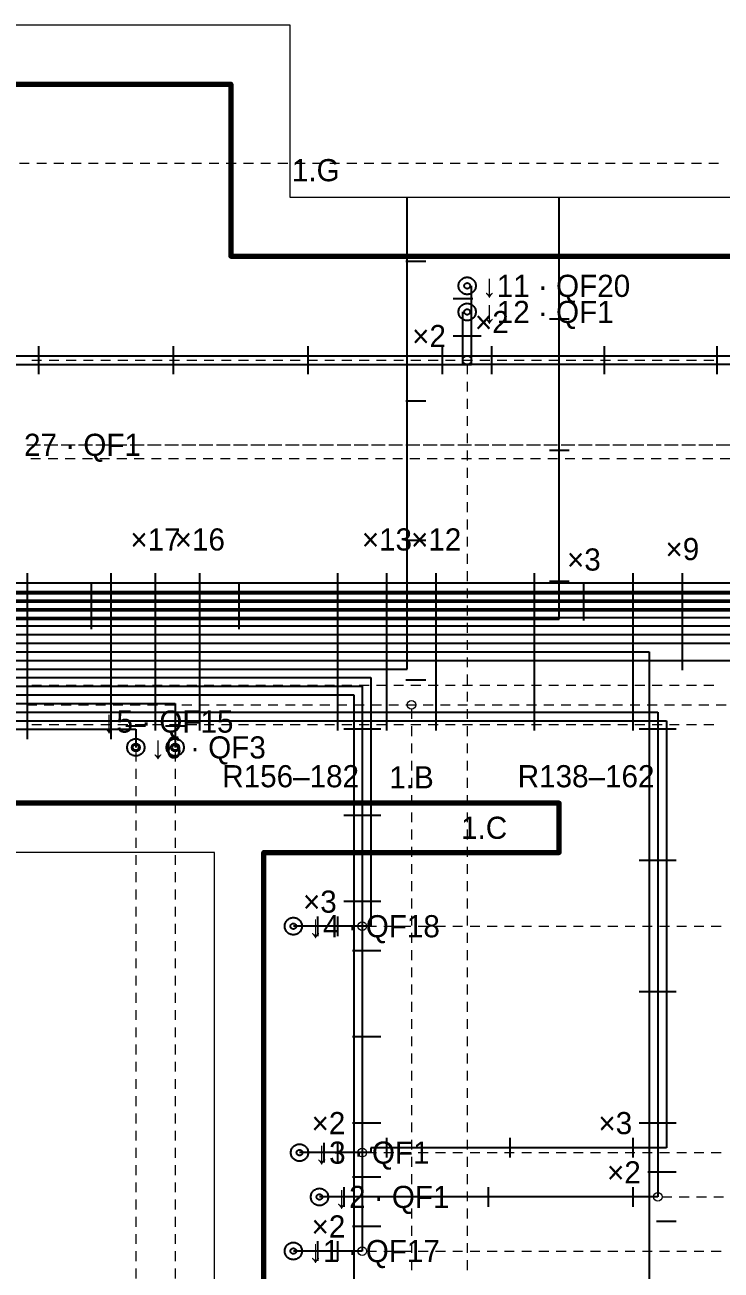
# Paper-space layout '08 Розгортки' of a CAD drawing. Header units: millimetres. Extents: x 0 to 841, y 0 to 594.
# Drawn here: x 149.7 to 206.3, y 207.1 to 308.3 of the extents above; entities that cross this region are included whole.
import ezdxf
from ezdxf.enums import TextEntityAlignment as Align

# ---------------------------------------------------------------- set-up
doc = ezdxf.new("R2010")
doc.units = ezdxf.units.MM
doc.linetypes.add('E_CABLE_DASH', pattern=[225, 150, -75])
for name, color, linetype in [('E-ELEV', 7, 'Continuous'), ('M-FIX', 7, 'Continuous'), ('W-CABLE-DEVICE', 1, 'E_CABLE_DASH'), ('W-CABLE-DEVICE-RCD', 1, 'E_CABLE_DASH'), ('W-CABLE-LIGHT', 1, 'E_CABLE_DASH'), ('W-CABLE-LOW', 1, 'E_CABLE_DASH'), ('W-CABLE-SOCKET', 1, 'E_CABLE_DASH'), ('W-CABLE-SOCKET-RCD', 1, 'E_CABLE_DASH')]:
    doc.layers.add(name, color=color, linetype=linetype)
doc.styles.add('PLEX_LIGHT', font='IBMPlexSans-Light.ttf')

psp = doc.layouts.new('08 Розгортки')

# ---------------------------------------------------------------- linework, layer by layer
at = {"layer": 'E-ELEV', "lineweight": 13, "true_color": 0xd9d3c8}
for p, q in [((149.3, 297.07), (150.1, 297.07)), ((150.7, 297.07), (151.5, 297.07)), ((152.1, 297.07), (152.9, 297.07)), ((153.5, 297.07), (154.3, 297.07)), ((154.9, 297.07), (155.7, 297.07)), ((156.3, 297.07), (157.1, 297.07)), ((157.7, 297.07), (158.5, 297.07)), ((159.1, 297.07), (159.9, 297.07)), ((160.5, 297.07), (161.3, 297.07)), ((161.9, 297.07), (162.7, 297.07)), ((163.3, 297.07), (164.1, 297.07)), ((164.7, 297.07), (165.5, 297.07)), ((166.1, 297.07), (166.9, 297.07)), ((167.5, 297.07), (168.3, 297.07)), ((168.9, 297.07), (169.7, 297.07)), ((170.3, 297.07), (171.1, 297.07)), ((171.7, 297.07), (172.5, 297.07)), ((173.1, 297.07), (173.9, 297.07)), ((174.5, 297.07), (175.3, 297.07)), ((175.9, 297.07), (176.7, 297.07)), ((177.3, 297.07), (178.1, 297.07)), ((178.7, 297.07), (179.5, 297.07)), ((180.1, 297.07), (180.9, 297.07)), ((181.5, 297.07), (182.3, 297.07)), ((182.9, 297.07), (183.7, 297.07)), ((184.3, 297.07), (185.1, 297.07)), ((185.7, 297.07), (186.5, 297.07)), ((187.1, 297.07), (187.9, 297.07)), ((188.5, 297.07), (189.3, 297.07)), ((189.9, 297.07), (190.7, 297.07)), ((191.3, 297.07), (192.1, 297.07)), ((192.7, 297.07), (193.5, 297.07)), ((194.1, 297.07), (194.9, 297.07)), ((195.5, 297.07), (196.3, 297.07)), ((196.9, 297.07), (197.7, 297.07)), ((198.3, 297.07), (199.1, 297.07)), ((199.7, 297.07), (200.5, 297.07)), ((201.1, 297.07), (201.9, 297.07)), ((202.5, 297.07), (203.3, 297.07)), ((203.9, 297.07), (204.7, 297.07)), ((205.3, 297.07), (206.1, 297.07)), ((150.3, 281.07), (151.1, 281.07)), ((151.7, 281.07), (152.5, 281.07)), ((153.1, 281.07), (153.9, 281.07)), ((154.5, 281.07), (155.3, 281.07)), ((155.9, 281.07), (156.7, 281.07)), ((157.3, 281.07), (158.1, 281.07)), ((158.7, 281.07), (159.5, 281.07)), ((160.1, 281.07), (160.9, 281.07)), ((161.5, 281.07), (162.3, 281.07)), ((162.9, 281.07), (163.7, 281.07)), ((164.3, 281.07), (165.1, 281.07)), ((165.7, 281.07), (166.5, 281.07)), ((167.1, 281.07), (167.9, 281.07)), ((168.5, 281.07), (169.3, 281.07)), ((169.9, 281.07), (170.7, 281.07)), ((171.3, 281.07), (172.1, 281.07)), ((172.7, 281.07), (173.5, 281.07)), ((174.1, 281.07), (174.9, 281.07)), ((175.5, 281.07), (176.3, 281.07)), ((176.9, 281.07), (177.7, 281.07)), ((178.3, 281.07), (179.1, 281.07)), ((179.7, 281.07), (180.5, 281.07)), ((181.1, 281.07), (181.9, 281.07)), ((182.5, 281.07), (183.3, 281.07)), ((183.9, 281.07), (184.7, 281.07)), ((185.3, 281.07), (186.1, 281.07)), ((185.67, 280.72), (185.67, 279.92)), ((186.7, 281.07), (187.5, 281.07)), ((188.1, 281.07), (188.9, 281.07)), ((189.5, 281.07), (190.3, 281.07)), ((190.9, 281.07), (191.7, 281.07)), ((192.3, 281.07), (193.1, 281.07)), ((193.7, 281.07), (194.5, 281.07)), ((195.1, 281.07), (195.9, 281.07)), ((196.5, 281.07), (197.3, 281.07)), ((197.9, 281.07), (198.7, 281.07)), ((199.3, 281.07), (200.1, 281.07)), ((200.7, 281.07), (201.5, 281.07)), ((202.1, 281.07), (202.9, 281.07)), ((203.5, 281.07), (204.3, 281.07)), ((204.9, 281.07), (205.7, 281.07)), ((185.67, 279.32), (185.67, 278.52)), ((185.67, 277.92), (185.67, 277.12)), ((185.67, 276.52), (185.67, 275.72)), ((185.67, 275.12), (185.67, 274.32)), ((149.9, 274.19), (150.7, 274.19)), ((150.22, 274.19), (151.02, 274.19)), ((151.3, 274.19), (152.1, 274.19)), ((151.62, 274.19), (152.42, 274.19)), ((152.7, 274.19), (153.5, 274.19)), ((153.02, 274.19), (153.82, 274.19)), ((154.1, 274.19), (154.9, 274.19)), ((154.42, 274.19), (155.22, 274.19)), ((155.5, 274.19), (156.3, 274.19)), ((155.82, 274.19), (156.62, 274.19)), ((156.9, 274.19), (157.7, 274.19)), ((157.22, 274.19), (158.02, 274.19)), ((158.3, 274.19), (159.1, 274.19)), ((158.62, 274.19), (159.42, 274.19)), ((159.7, 274.19), (160.5, 274.19)), ((160.02, 274.19), (160.82, 274.19)), ((161.1, 274.19), (161.9, 274.19)), ((161.42, 274.19), (162.22, 274.19)), ((162.5, 274.19), (163.3, 274.19)), ((162.82, 274.19), (163.62, 274.19)), ((163.9, 274.19), (164.7, 274.19)), ((164.22, 274.19), (165.02, 274.19)), ((165.3, 274.19), (166.1, 274.19)), ((165.62, 274.19), (166.42, 274.19)), ((166.7, 274.19), (167.5, 274.19)), ((167.02, 274.19), (167.82, 274.19)), ((168.1, 274.19), (168.9, 274.19)), ((168.42, 274.19), (169.22, 274.19)), ((169.5, 274.19), (170.3, 274.19)), ((169.82, 274.19), (170.62, 274.19)), ((170.9, 274.19), (171.7, 274.19)), ((171.22, 274.19), (172.02, 274.19)), ((172.3, 274.19), (173.1, 274.19)), ((172.62, 274.19), (173.42, 274.19)), ((173.7, 274.19), (174.5, 274.19)), ((174.02, 274.19), (174.82, 274.19)), ((175.1, 274.19), (175.9, 274.19)), ((175.42, 274.19), (176.22, 274.19)), ((176.5, 274.19), (177.3, 274.19)), ((176.82, 274.19), (177.62, 274.19)), ((177.9, 274.19), (178.7, 274.19)), ((178.22, 274.19), (179.02, 274.19)), ((179.3, 274.19), (180.1, 274.19)), ((179.62, 274.19), (180.42, 274.19)), ((180.7, 274.19), (181.5, 274.19)), ((181.02, 274.19), (181.82, 274.19)), ((182.1, 274.19), (182.9, 274.19)), ((182.42, 274.19), (183.22, 274.19)), ((183.5, 274.19), (184.3, 274.19)), ((183.82, 274.19), (184.62, 274.19)), ((184.9, 274.19), (185.7, 274.19)), ((185.22, 274.19), (186.02, 274.19)), ((185.67, 273.72), (185.67, 272.92)), ((186.3, 274.19), (187.1, 274.19)), ((186.62, 274.19), (187.42, 274.19)), ((187.7, 274.19), (188.5, 274.19)), ((188.02, 274.19), (188.82, 274.19)), ((189.1, 274.19), (189.9, 274.19)), ((189.42, 274.19), (190.22, 274.19)), ((190.5, 274.19), (191.3, 274.19)), ((190.82, 274.19), (191.62, 274.19)), ((191.9, 274.19), (192.7, 274.19)), ((192.22, 274.19), (193.02, 274.19)), ((193.3, 274.19), (194.1, 274.19)), ((193.62, 274.19), (194.42, 274.19)), ((194.7, 274.19), (195.5, 274.19)), ((195.02, 274.19), (195.82, 274.19)), ((196.1, 274.19), (196.9, 274.19)), ((196.42, 274.19), (197.22, 274.19)), ((197.5, 274.19), (198.3, 274.19)), ((197.82, 274.19), (198.62, 274.19)), ((198.9, 274.19), (199.7, 274.19)), ((199.22, 274.19), (200.02, 274.19)), ((200.3, 274.19), (201.1, 274.19)), ((200.62, 274.19), (201.42, 274.19)), ((201.7, 274.19), (202.5, 274.19)), ((202.02, 274.19), (202.82, 274.19)), ((203.1, 274.19), (203.9, 274.19)), ((203.42, 274.19), (204.22, 274.19)), ((204.5, 274.19), (205.3, 274.19)), ((204.82, 274.19), (205.62, 274.19)), ((205.9, 274.19), (206.7, 274.19)), ((206.22, 274.19), (207.02, 274.19)), ((150.22, 273.07), (151.02, 273.07)), ((151.62, 273.07), (152.42, 273.07)), ((153.02, 273.07), (153.82, 273.07)), ((154.42, 273.07), (155.22, 273.07)), ((155.82, 273.07), (156.62, 273.07)), ((157.22, 273.07), (158.02, 273.07)), ((158.62, 273.07), (159.42, 273.07)), ((160.02, 273.07), (160.82, 273.07)), ((161.42, 273.07), (162.22, 273.07)), ((162.82, 273.07), (163.62, 273.07)), ((164.22, 273.07), (165.02, 273.07)), ((165.62, 273.07), (166.42, 273.07)), ((167.02, 273.07), (167.82, 273.07)), ((168.42, 273.07), (169.22, 273.07)), ((169.82, 273.07), (170.62, 273.07)), ((171.22, 273.07), (172.02, 273.07)), ((172.62, 273.07), (173.42, 273.07)), ((174.02, 273.07), (174.82, 273.07)), ((175.42, 273.07), (176.22, 273.07)), ((176.82, 273.07), (177.62, 273.07)), ((178.22, 273.07), (179.02, 273.07)), ((179.62, 273.07), (180.42, 273.07)), ((181.02, 273.07), (181.82, 273.07)), ((182.42, 273.07), (183.22, 273.07)), ((183.82, 273.07), (184.62, 273.07)), ((185.22, 273.07), (186.02, 273.07)), ((185.67, 272.32), (185.67, 271.52)), ((186.62, 273.07), (187.42, 273.07)), ((188.02, 273.07), (188.82, 273.07)), ((189.42, 273.07), (190.22, 273.07)), ((190.82, 273.07), (191.62, 273.07)), ((192.22, 273.07), (193.02, 273.07)), ((193.62, 273.07), (194.42, 273.07)), ((195.02, 273.07), (195.82, 273.07)), ((196.42, 273.07), (197.22, 273.07)), ((197.82, 273.07), (198.62, 273.07)), ((199.22, 273.07), (200.02, 273.07)), ((200.62, 273.07), (201.42, 273.07)), ((202.02, 273.07), (202.82, 273.07)), ((203.42, 273.07), (204.22, 273.07)), ((204.82, 273.07), (205.62, 273.07)), ((206.22, 273.07), (207.02, 273.07)), ((185.67, 270.92), (185.67, 270.12)), ((185.67, 269.52), (185.67, 268.72)), ((185.67, 268.12), (185.67, 267.32)), ((185.67, 266.72), (185.67, 265.92)), ((185.67, 265.32), (185.67, 264.52)), ((185.67, 263.92), (185.67, 263.12)), ((185.67, 262.52), (185.67, 261.72)), ((185.67, 261.12), (185.67, 260.32)), ((185.67, 259.72), (185.67, 258.92)), ((185.67, 258.32), (185.67, 257.52)), ((185.67, 256.92), (185.67, 256.12)), ((185.67, 255.52), (185.67, 254.72)), ((150.3, 254.67), (151.1, 254.67)), ((151.7, 254.67), (152.5, 254.67)), ((153.1, 254.67), (153.9, 254.67)), ((154.5, 254.67), (155.3, 254.67)), ((155.9, 254.67), (156.7, 254.67)), ((157.3, 254.67), (158.1, 254.67)), ((158.7, 254.67), (159.5, 254.67)), ((160.1, 254.67), (160.9, 254.67)), ((161.5, 254.67), (162.3, 254.67)), ((162.9, 254.67), (163.7, 254.67)), ((164.3, 254.67), (165.1, 254.67)), ((165.7, 254.67), (166.5, 254.67)), ((167.1, 254.67), (167.9, 254.67)), ((168.5, 254.67), (169.3, 254.67)), ((169.9, 254.67), (170.7, 254.67)), ((171.3, 254.67), (172.1, 254.67)), ((172.7, 254.67), (173.5, 254.67)), ((174.1, 254.67), (174.9, 254.67)), ((175.5, 254.67), (176.3, 254.67)), ((176.9, 254.67), (177.7, 254.67)), ((178.3, 254.67), (179.1, 254.67)), ((179.7, 254.67), (180.5, 254.67)), ((181.1, 254.67), (181.9, 254.67)), ((182.5, 254.67), (183.3, 254.67)), ((183.9, 254.67), (184.7, 254.67)), ((185.3, 254.67), (186.1, 254.67)), ((185.67, 254.12), (185.67, 253.32)), ((186.7, 254.67), (187.5, 254.67)), ((188.1, 254.67), (188.9, 254.67)), ((189.5, 254.67), (190.3, 254.67)), ((190.9, 254.67), (191.7, 254.67)), ((192.3, 254.67), (193.1, 254.67)), ((193.7, 254.67), (194.5, 254.67)), ((195.1, 254.67), (195.9, 254.67)), ((196.5, 254.67), (197.3, 254.67)), ((197.9, 254.67), (198.7, 254.67)), ((199.3, 254.67), (200.1, 254.67)), ((200.7, 254.67), (201.5, 254.67)), ((202.1, 254.67), (202.9, 254.67)), ((203.5, 254.67), (204.3, 254.67)), ((204.9, 254.67), (205.7, 254.67)), ((149.9, 253.07), (150.7, 253.07)), ((151.3, 253.07), (152.1, 253.07)), ((152.7, 253.07), (153.5, 253.07)), ((154.1, 253.07), (154.9, 253.07)), ((155.5, 253.07), (156.3, 253.07)), ((156.9, 253.07), (157.7, 253.07)), ((158.3, 253.07), (159.1, 253.07)), ((159.7, 253.07), (160.5, 253.07)), ((161.1, 253.07), (161.9, 253.07)), ((162.5, 253.07), (163.3, 253.07)), ((163.9, 253.07), (164.7, 253.07)), ((165.3, 253.07), (166.1, 253.07)), ((166.7, 253.07), (167.5, 253.07)), ((168.1, 253.07), (168.9, 253.07)), ((169.5, 253.07), (170.3, 253.07)), ((170.9, 253.07), (171.7, 253.07)), ((172.3, 253.07), (173.1, 253.07)), ((173.7, 253.07), (174.5, 253.07)), ((175.1, 253.07), (175.9, 253.07)), ((176.5, 253.07), (177.3, 253.07)), ((177.9, 253.07), (178.7, 253.07)), ((179.3, 253.07), (180.1, 253.07)), ((180.7, 253.07), (181.5, 253.07)), ((182.1, 253.07), (182.9, 253.07)), ((183.5, 253.07), (184.3, 253.07)), ((184.9, 253.07), (185.7, 253.07)), ((186.3, 253.07), (187.1, 253.07)), ((187.7, 253.07), (188.5, 253.07)), ((189.1, 253.07), (189.9, 253.07)), ((190.5, 253.07), (191.3, 253.07)), ((191.9, 253.07), (192.7, 253.07)), ((193.3, 253.07), (194.1, 253.07)), ((194.7, 253.07), (195.5, 253.07)), ((196.1, 253.07), (196.9, 253.07)), ((197.5, 253.07), (198.3, 253.07)), ((198.9, 253.07), (199.7, 253.07)), ((200.3, 253.07), (201.1, 253.07)), ((201.7, 253.07), (202.5, 253.07)), ((203.1, 253.07), (203.9, 253.07)), ((204.5, 253.07), (205.3, 253.07)), ((205.9, 253.07), (206.7, 253.07)), ((181.15, 252.72), (181.15, 251.92)), ((185.67, 252.72), (185.67, 251.92)), ((150.3, 251.47), (151.1, 251.47)), ((151.7, 251.47), (152.5, 251.47)), ((153.1, 251.47), (153.9, 251.47)), ((154.5, 251.47), (155.3, 251.47)), ((155.9, 251.47), (156.7, 251.47)), ((157.3, 251.47), (158.1, 251.47)), ((158.7, 251.47), (159.5, 251.47)), ((160.1, 251.47), (160.9, 251.47)), ((161.5, 251.47), (162.3, 251.47)), ((162.9, 251.47), (163.7, 251.47)), ((164.3, 251.47), (165.1, 251.47)), ((165.7, 251.47), (166.5, 251.47)), ((167.1, 251.47), (167.9, 251.47)), ((168.5, 251.47), (169.3, 251.47)), ((169.9, 251.47), (170.7, 251.47)), ((171.3, 251.47), (172.1, 251.47)), ((172.7, 251.47), (173.5, 251.47)), ((174.1, 251.47), (174.9, 251.47)), ((175.5, 251.47), (176.3, 251.47)), ((176.9, 251.47), (177.7, 251.47)), ((178.3, 251.47), (179.1, 251.47)), ((179.7, 251.47), (180.5, 251.47)), ((181.1, 251.47), (181.9, 251.47)), ((181.15, 251.32), (181.15, 250.52)), ((182.5, 251.47), (183.3, 251.47)), ((183.9, 251.47), (184.7, 251.47)), ((185.3, 251.47), (186.1, 251.47)), ((185.67, 251.32), (185.67, 250.52)), ((186.7, 251.47), (187.5, 251.47)), ((188.1, 251.47), (188.9, 251.47)), ((189.5, 251.47), (190.3, 251.47)), ((190.9, 251.47), (191.7, 251.47)), ((192.3, 251.47), (193.1, 251.47)), ((193.7, 251.47), (194.5, 251.47)), ((195.1, 251.47), (195.9, 251.47)), ((196.5, 251.47), (197.3, 251.47)), ((197.9, 251.47), (198.7, 251.47)), ((199.3, 251.47), (200.1, 251.47)), ((200.7, 251.47), (201.5, 251.47)), ((202.1, 251.47), (202.9, 251.47)), ((203.5, 251.47), (204.3, 251.47)), ((204.9, 251.47), (205.7, 251.47)), ((158.75, 249.25), (158.75, 248.45)), ((161.95, 249.25), (161.95, 248.45)), ((181.15, 249.92), (181.15, 249.12)), ((185.67, 249.92), (185.67, 249.12)), ((181.15, 248.52), (181.15, 247.72)), ((185.67, 248.52), (185.67, 247.72)), ((158.75, 247.85), (158.75, 247.05)), ((161.95, 247.85), (161.95, 247.05)), ((181.15, 247.12), (181.15, 246.32)), ((185.67, 247.12), (185.67, 246.32)), ((158.75, 246.45), (158.75, 245.65)), ((161.95, 246.45), (161.95, 245.65)), ((158.75, 245.05), (158.75, 244.25)), ((161.95, 245.05), (161.95, 244.25)), ((181.15, 245.72), (181.15, 244.92)), ((185.67, 245.72), (185.67, 244.92)), ((181.15, 244.32), (181.15, 243.52)), ((185.67, 244.32), (185.67, 243.52)), ((158.75, 243.65), (158.75, 242.85)), ((161.95, 243.65), (161.95, 242.85)), ((181.15, 242.92), (181.15, 242.12)), ((185.67, 242.92), (185.67, 242.12)), ((158.75, 242.25), (158.75, 241.45)), ((161.95, 242.25), (161.95, 241.45)), ((158.75, 240.85), (158.75, 240.05)), ((161.95, 240.85), (161.95, 240.05)), ((181.15, 241.52), (181.15, 240.72)), ((185.67, 241.52), (185.67, 240.72)), ((181.15, 240.12), (181.15, 239.32)), ((185.67, 240.12), (185.67, 239.32)), ((158.75, 239.45), (158.75, 238.65)), ((161.95, 239.45), (161.95, 238.65)), ((158.75, 238.05), (158.75, 237.25)), ((161.95, 238.05), (161.95, 237.25)), ((181.15, 238.72), (181.15, 237.92)), ((185.67, 238.72), (185.67, 237.92)), ((181.15, 237.32), (181.15, 236.52)), ((185.67, 237.32), (185.67, 236.52)), ((158.75, 236.65), (158.75, 235.85)), ((161.95, 236.65), (161.95, 235.85)), ((181.15, 235.92), (181.15, 235.12)), ((185.67, 235.92), (185.67, 235.12)), ((158.75, 235.25), (158.75, 234.45)), ((161.95, 235.25), (161.95, 234.45)), ((177.5, 235.07), (178.3, 235.07)), ((178.9, 235.07), (179.7, 235.07)), ((180.3, 235.07), (181.1, 235.07)), ((181.7, 235.07), (182.5, 235.07)), ((183.1, 235.07), (183.9, 235.07)), ((184.5, 235.07), (185.3, 235.07)), ((185.9, 235.07), (186.7, 235.07)), ((187.3, 235.07), (188.1, 235.07)), ((188.7, 235.07), (189.5, 235.07)), ((190.1, 235.07), (190.9, 235.07)), ((191.5, 235.07), (192.3, 235.07)), ((192.9, 235.07), (193.7, 235.07)), ((194.3, 235.07), (195.1, 235.07)), ((195.7, 235.07), (196.5, 235.07)), ((197.1, 235.07), (197.9, 235.07)), ((198.5, 235.07), (199.3, 235.07)), ((199.9, 235.07), (200.7, 235.07)), ((201.3, 235.07), (202.1, 235.07)), ((202.7, 235.07), (203.5, 235.07)), ((204.1, 235.07), (204.9, 235.07)), ((205.5, 235.07), (206.3, 235.07)), ((158.75, 233.85), (158.75, 233.05)), ((161.95, 233.85), (161.95, 233.05)), ((181.15, 234.52), (181.15, 233.72)), ((185.67, 234.52), (185.67, 233.72)), ((181.15, 233.12), (181.15, 232.32)), ((185.67, 233.12), (185.67, 232.32)), ((158.75, 232.45), (158.75, 231.65)), ((161.95, 232.45), (161.95, 231.65)), ((158.75, 231.05), (158.75, 230.25)), ((161.95, 231.05), (161.95, 230.25)), ((181.15, 231.72), (181.15, 230.92)), ((185.67, 231.72), (185.67, 230.92)), ((181.15, 230.32), (181.15, 229.52)), ((185.67, 230.32), (185.67, 229.52)), ((158.75, 229.65), (158.75, 228.85)), ((161.95, 229.65), (161.95, 228.85)), ((181.15, 228.92), (181.15, 228.12)), ((185.67, 228.92), (185.67, 228.12)), ((158.75, 228.25), (158.75, 227.45)), ((161.95, 228.25), (161.95, 227.45)), ((158.75, 226.85), (158.75, 226.05)), ((161.95, 226.85), (161.95, 226.05)), ((181.15, 227.52), (181.15, 226.72)), ((185.67, 227.52), (185.67, 226.72)), ((181.15, 226.12), (181.15, 225.32)), ((185.67, 226.12), (185.67, 225.32)), ((158.75, 225.45), (158.75, 224.65)), ((161.95, 225.45), (161.95, 224.65)), ((181.15, 224.72), (181.15, 223.92)), ((185.67, 224.72), (185.67, 223.92)), ((158.75, 224.05), (158.75, 223.25)), ((161.95, 224.05), (161.95, 223.25)), ((158.75, 222.65), (158.75, 221.85)), ((161.95, 222.65), (161.95, 221.85)), ((181.15, 223.32), (181.15, 222.52)), ((185.67, 223.32), (185.67, 222.52)), ((181.15, 221.92), (181.15, 221.12)), ((185.67, 221.92), (185.67, 221.12)), ((158.75, 221.25), (158.75, 220.45)), ((161.95, 221.25), (161.95, 220.45)), ((158.75, 219.85), (158.75, 219.05)), ((161.95, 219.85), (161.95, 219.05)), ((181.15, 220.52), (181.15, 219.72)), ((185.67, 220.52), (185.67, 219.72)), ((181.15, 219.12), (181.15, 218.32)), ((185.67, 219.12), (185.67, 218.32)), ((158.75, 218.45), (158.75, 217.65)), ((161.95, 218.45), (161.95, 217.65)), ((181.15, 217.72), (181.15, 216.92)), ((185.67, 217.72), (185.67, 216.92)), ((158.75, 217.05), (158.75, 216.25)), ((161.95, 217.05), (161.95, 216.25)), ((177.5, 216.67), (178.3, 216.67)), ((178.9, 216.67), (179.7, 216.67)), ((180.3, 216.67), (181.1, 216.67)), ((181.7, 216.67), (182.5, 216.67)), ((183.1, 216.67), (183.9, 216.67)), ((184.5, 216.67), (185.3, 216.67)), ((185.9, 216.67), (186.7, 216.67)), ((187.3, 216.67), (188.1, 216.67)), ((188.7, 216.67), (189.5, 216.67)), ((190.1, 216.67), (190.9, 216.67)), ((191.5, 216.67), (192.3, 216.67)), ((192.9, 216.67), (193.7, 216.67)), ((194.3, 216.67), (195.1, 216.67)), ((195.7, 216.67), (196.5, 216.67)), ((197.1, 216.67), (197.9, 216.67)), ((198.5, 216.67), (199.3, 216.67)), ((199.9, 216.67), (200.7, 216.67)), ((201.3, 216.67), (202.1, 216.67)), ((202.7, 216.67), (203.5, 216.67)), ((204.1, 216.67), (204.9, 216.67)), ((205.5, 216.67), (206.3, 216.67)), ((158.75, 215.65), (158.75, 214.85)), ((161.95, 215.65), (161.95, 214.85)), ((181.15, 216.32), (181.15, 215.52)), ((185.67, 216.32), (185.67, 215.52)), ((181.15, 214.92), (181.15, 214.12)), ((185.67, 214.92), (185.67, 214.12)), ((158.75, 214.25), (158.75, 213.45)), ((161.95, 214.25), (161.95, 213.45)), ((181.15, 213.52), (181.15, 212.72)), ((185.67, 213.52), (185.67, 212.72)), ((158.75, 212.85), (158.75, 212.05)), ((161.95, 212.85), (161.95, 212.05)), ((201.5, 213.07), (202.3, 213.07)), ((202.9, 213.07), (203.7, 213.07)), ((204.3, 213.07), (205.1, 213.07)), ((205.7, 213.07), (206.5, 213.07)), ((181.15, 212.12), (181.15, 211.32)), ((185.67, 212.12), (185.67, 211.32)), ((158.75, 211.45), (158.75, 210.65)), ((161.95, 211.45), (161.95, 210.65)), ((181.15, 210.72), (181.15, 209.92)), ((185.67, 210.72), (185.67, 209.92)), ((158.75, 210.05), (158.75, 209.25)), ((161.95, 210.05), (161.95, 209.25)), ((158.75, 208.65), (158.75, 207.85)), ((161.95, 208.65), (161.95, 207.85)), ((177.5, 208.67), (178.3, 208.67)), ((178.9, 208.67), (179.7, 208.67)), ((180.3, 208.67), (181.1, 208.67)), ((181.15, 209.32), (181.15, 208.52)), ((181.7, 208.67), (182.5, 208.67)), ((183.1, 208.67), (183.9, 208.67)), ((184.5, 208.67), (185.3, 208.67)), ((185.67, 209.32), (185.67, 208.52)), ((185.9, 208.67), (186.7, 208.67)), ((187.3, 208.67), (188.1, 208.67)), ((188.7, 208.67), (189.5, 208.67)), ((190.1, 208.67), (190.9, 208.67)), ((191.5, 208.67), (192.3, 208.67)), ((192.9, 208.67), (193.7, 208.67)), ((194.3, 208.67), (195.1, 208.67)), ((195.7, 208.67), (196.5, 208.67)), ((197.1, 208.67), (197.9, 208.67)), ((198.5, 208.67), (199.3, 208.67)), ((199.9, 208.67), (200.7, 208.67)), ((201.3, 208.67), (202.1, 208.67)), ((202.7, 208.67), (203.5, 208.67)), ((204.1, 208.67), (204.9, 208.67)), ((205.5, 208.67), (206.3, 208.67)), ((181.15, 207.92), (181.15, 207.12)), ((185.67, 207.92), (185.67, 207.12)), ((158.75, 207.25), (158.75, 206.45)), ((161.95, 207.25), (161.95, 206.45))]:
    psp.add_line(p, q, dxfattribs=at)
psp.add_lwpolyline([(165.15, 135.07), (165.15, 241.07), (83.15, 241.07), (83.15, 308.31), (171.27, 308.31), (171.27, 294.31), (396.95, 294.31), (396.95, 135.07), (165.15, 135.07)], close=True, dxfattribs=at)
at = {"layer": 'E-ELEV', "lineweight": 70, "true_color": 0x29251f}
psp.add_lwpolyline([(169.15, 147.07), (169.15, 241.07), (193.15, 241.07), (193.15, 245.07), (95.15, 245.07), (95.15, 303.51), (166.47, 303.51), (166.47, 289.51), (384.95, 289.51), (384.95, 147.07)], close=True, dxfattribs=at)
at = {"layer": 'E-ELEV', "lineweight": 13, "true_color": 0x9a9288}
for centre in [(185.67, 281.07), (181.15, 253.07), (158.75, 249.6), (161.95, 249.6), (177.15, 235.07), (177.15, 216.67), (201.15, 213.07), (177.15, 208.67)]:
    psp.add_circle(centre, 0.35, dxfattribs=at)
at = {"layer": 'M-FIX', "lineweight": 25, "true_color": 0x29251f}
for p, q in [((182.3, 289.09), (180.7, 289.09)), ((186.12, 286.05), (184.52, 286.05)), ((193.95, 284.41), (192.35, 284.41)), ((186.82, 283.03), (184.52, 283.03)), ((150.87, 279.92), (150.87, 282.22)), ((161.8, 279.92), (161.8, 282.22)), ((172.74, 279.92), (172.74, 282.22)), ((183.67, 279.92), (183.67, 282.22)), ((187.67, 279.92), (187.67, 282.22)), ((196.83, 279.92), (196.83, 282.22)), ((205.99, 279.92), (205.99, 282.22)), ((182.3, 277.75), (180.7, 277.75)), ((193.95, 273.74), (192.35, 273.74)), ((182.3, 266.41), (180.7, 266.41)), ((149.95, 250.27), (149.95, 263.77)), ((156.75, 250.27), (156.75, 263.77)), ((160.35, 250.97), (160.35, 263.77)), ((163.95, 250.97), (163.95, 263.77)), ((175.15, 250.97), (175.15, 263.77)), ((179.15, 250.97), (179.15, 263.77)), ((183.15, 250.97), (183.15, 263.77)), ((191.15, 250.97), (191.15, 263.77)), ((199.15, 250.97), (199.15, 263.77)), ((203.15, 255.87), (203.15, 263.77)), ((155.15, 259.22), (155.15, 262.92)), ((167.15, 259.22), (167.15, 262.92)), ((179.15, 259.22), (179.15, 262.92)), ((191.15, 259.22), (191.15, 262.92)), ((193.95, 263.07), (192.35, 263.07)), ((195.15, 259.92), (195.15, 262.92)), ((182.3, 255.07), (180.7, 255.07)), ((159.55, 251.34), (157.95, 251.34)), ((162.75, 251.34), (161.15, 251.34)), ((178.65, 251.07), (175.65, 251.07)), ((202.65, 251.07), (199.65, 251.07)), ((178.65, 244.07), (175.65, 244.07)), ((202.65, 240.41), (199.65, 240.41)), ((178.65, 237.07), (175.65, 237.07)), ((173.55, 234.27), (173.55, 235.87)), ((175.15, 234.27), (175.15, 235.87)), ((178.65, 233.07), (176.35, 233.07)), ((202.65, 229.74), (199.65, 229.74)), ((178.65, 226.07), (176.35, 226.07)), ((178.65, 219.07), (176.35, 219.07)), ((202.65, 219.07), (199.65, 219.07)), ((179.15, 216.27), (179.15, 217.87)), ((189.15, 216.27), (189.15, 217.87)), ((199.15, 216.27), (199.15, 217.87)), ((174.05, 215.87), (174.05, 217.47)), ((175.15, 215.87), (175.15, 217.47)), ((178.65, 214.67), (176.35, 214.67)), ((202.65, 215.07), (200.35, 215.07)), ((175.67, 212.27), (175.67, 213.87)), ((187.41, 212.27), (187.41, 213.87)), ((199.15, 212.27), (199.15, 213.87)), ((178.65, 210.67), (176.35, 210.67)), ((202.65, 211.07), (201.05, 211.07)), ((173.55, 207.87), (173.55, 209.47)), ((175.15, 207.87), (175.15, 209.47))]:
    psp.add_line(p, q, dxfattribs=at)
at = {"layer": 'W-CABLE-DEVICE', "lineweight": 25, "true_color": 0x4fb0a0}
psp.add_lwpolyline([(108.73, 248.07), (108.73, 262.97), (373.15, 262.97), (373.15, 157.07), (372.95, 157.07), (372.95, 149.47)], dxfattribs=at)
at = {"layer": 'W-CABLE-DEVICE', "lineweight": 25, "true_color": 0x5f9ed1}
psp.add_lwpolyline([(112.23, 248.07), (112.23, 260.17), (229.85, 260.17), (229.85, 149.47)], dxfattribs=at)
at = {"layer": 'W-CABLE-DEVICE', "lineweight": 25, "true_color": 0xe67f8a}
psp.add_lwpolyline([(107.56, 248.07), (107.56, 258.77), (228.45, 258.77), (228.45, 149.47)], dxfattribs=at)
at = {"layer": 'W-CABLE-DEVICE', "lineweight": 25, "true_color": 0xa8344f}
psp.add_lwpolyline([(106.98, 248.07), (106.98, 257.37), (200.45, 257.37), (200.45, 157.07), (193.15, 157.07), (193.15, 149.47)], dxfattribs=at)
at = {"layer": 'W-CABLE-DEVICE', "lineweight": 25, "true_color": 0x7f7fc9}
psp.add_lwpolyline([(111.65, 248.07), (111.65, 255.27), (177.85, 255.27), (177.85, 235.07), (171.55, 235.07)], dxfattribs=at)
at = {"layer": 'W-CABLE-DEVICE', "lineweight": 25, "true_color": 0x76b7b2}
psp.add_lwpolyline([(111.06, 248.07), (111.06, 254.57), (177.15, 254.57), (177.15, 208.67), (171.55, 208.67)], dxfattribs=at)
at = {"layer": 'W-CABLE-DEVICE', "lineweight": 25, "true_color": 0x7f7fc9}
for radius in [0.7, 0.233]:
    psp.add_circle((171.55, 235.07), radius, dxfattribs=at)
at = {"layer": 'W-CABLE-DEVICE', "lineweight": 25, "true_color": 0x76b7b2}
for radius in [0.7, 0.233]:
    psp.add_circle((171.55, 208.67), radius, dxfattribs=at)
at = {"layer": 'W-CABLE-DEVICE-RCD', "lineweight": 25, "true_color": 0xc2185b}
psp.add_lwpolyline([(108.15, 248.07), (108.15, 259.47), (229.15, 259.47), (229.15, 149.47)], dxfattribs=at)
at = {"layer": 'W-CABLE-LIGHT', "lineweight": 25, "true_color": 0xd4a72c}
psp.add_lwpolyline([(101.73, 248.07), (101.73, 255.97), (180.8, 255.97), (180.8, 294.31)], dxfattribs=at)
at = {"layer": 'W-CABLE-LIGHT', "lineweight": 25, "true_color": 0xa6761d}
psp.add_lwpolyline([(102.9, 248.07), (102.9, 260.87), (237.15, 260.87), (237.15, 294.31)], dxfattribs=at)
at = {"layer": 'W-CABLE-LIGHT', "lineweight": 25, "true_color": 0xf28e2b}
for points in [[(217.85, 221.07), (217.85, 280.72), (185.32, 280.72), (185.32, 284.99)], [(141.15, 256.67), (217.15, 256.67), (217.15, 221.07)], [(141.15, 252.47), (201.15, 252.47), (201.15, 213.07), (173.67, 213.07)], [(141.15, 251.77), (201.85, 251.77), (201.85, 217.07), (177.85, 217.07), (177.85, 216.67), (172.05, 216.67)]]:
    psp.add_lwpolyline(points, dxfattribs=at)
at = {"layer": 'W-CABLE-LIGHT', "lineweight": 25, "true_color": 0xc9845c}
psp.add_lwpolyline([(130.2, 241.07), (130.2, 251.07), (158.75, 251.07), (158.75, 249.6)], dxfattribs=at)
at = {"layer": 'W-CABLE-LIGHT', "lineweight": 25, "true_color": 0xf28e2b}
for centre, radius in [((185.67, 284.99), 0.7), ((185.67, 284.99), 0.233), ((172.05, 216.67), 0.7), ((172.05, 216.67), 0.233), ((173.67, 213.07), 0.7), ((173.67, 213.07), 0.233)]:
    psp.add_circle(centre, radius, dxfattribs=at)
at = {"layer": 'W-CABLE-LIGHT', "lineweight": 25, "true_color": 0xc9845c}
for radius in [0.7, 0.233]:
    psp.add_circle((158.75, 249.6), radius, dxfattribs=at)
at = {"layer": 'W-CABLE-LOW', "lineweight": 25, "true_color": 0x29251f}
for points in [[(114.56, 248.07), (114.56, 255.27), (105.5, 255.27), (105.5, 260.02), (193.15, 260.02), (193.15, 294.31)], [(115.15, 248.07), (115.15, 255.97), (106.2, 255.97), (106.2, 262.12), (365.15, 262.12), (365.15, 294.31)], [(113.4, 248.07), (113.4, 253.87), (104.1, 253.87), (104.1, 260.72), (293.15, 260.72), (293.15, 281.07), (292.87, 281.07), (292.87, 282.11)], [(113.98, 248.07), (113.98, 254.57), (104.8, 254.57), (104.8, 261.42), (301.15, 261.42), (301.15, 281.07), (300.07, 281.07), (300.07, 282.11)]]:
    psp.add_lwpolyline(points, dxfattribs=at)
at = {"layer": 'W-CABLE-SOCKET', "lineweight": 25, "true_color": 0x76b7b2}
psp.add_lwpolyline([(104.65, 248.07), (104.65, 258.07), (225.15, 258.07), (225.15, 294.31)], dxfattribs=at)
at = {"layer": 'W-CABLE-SOCKET', "lineweight": 25, "true_color": 0x7f7fc9}
psp.add_lwpolyline([(105.81, 248.07), (105.81, 262.27), (345.15, 262.27), (345.15, 294.31)], dxfattribs=at)
at = {"layer": 'W-CABLE-SOCKET', "lineweight": 25, "true_color": 0x4fb0a0}
psp.add_lwpolyline([(105.15, 280.72), (186.02, 280.72), (186.02, 287.11)], dxfattribs=at)
at = {"layer": 'W-CABLE-SOCKET', "lineweight": 25, "true_color": 0x4e79a7}
for points in [[(104.06, 248.07), (104.06, 251.07), (106.9, 251.07), (106.9, 281.42), (281.15, 281.42)], [(110.48, 248.07), (110.48, 253.87), (176.45, 253.87), (176.45, 157.07), (179.15, 157.07), (179.15, 149.47)]]:
    psp.add_lwpolyline(points, dxfattribs=at)
at = {"layer": 'W-CABLE-SOCKET', "lineweight": 25, "true_color": 0x5f9ed1}
psp.add_lwpolyline([(106.4, 248.07), (106.4, 261.57), (252.8, 261.57), (252.8, 157.07), (253.75, 157.07), (253.75, 149.47)], dxfattribs=at)
at = {"layer": 'W-CABLE-SOCKET', "lineweight": 25, "true_color": 0x4fb0a0}
for radius in [0.7, 0.233]:
    psp.add_circle((185.67, 287.11), radius, dxfattribs=at)
at = {"layer": 'W-CABLE-SOCKET-RCD', "lineweight": 25, "true_color": 0x3f6fb5}
psp.add_lwpolyline([(109.9, 248.07), (109.9, 253.17), (161.95, 253.17), (161.95, 249.6)], dxfattribs=at)
for radius in [0.7, 0.233]:
    psp.add_circle((161.95, 249.6), radius, dxfattribs=at)

# ---------------------------------------------------------------- texts
at = {"layer": 'E-ELEV', "true_color": 0x9a9288, "style": 'PLEX_LIGHT'}
for s, p in [('1.G', (173.37, 296.51)), ('1.B', (181.15, 247.17)), ('1.C', (187.05, 243.07))]:
    psp.add_text(s, height=1.8, dxfattribs=at).set_placement(p, align=Align.MIDDLE_CENTER)
at = {"layer": 'M-FIX', "true_color": 0x29251f, "style": 'PLEX_LIGHT'}
for s, p in [('×2', (187.67, 284.17)), ('×2', (182.57, 283.03)), ('×17', (160.35, 266.5)), ('×16', (163.95, 266.5)), ('×13', (179.15, 266.5)), ('×12', (183.15, 266.5)), ('×9', (203.15, 265.72)), ('×3', (195.15, 264.87)), ('R156–182', (171.33, 247.26)), ('R138–162', (195.33, 247.26)), ('×3', (173.7, 237.07)), ('×2', (174.4, 219.07)), ('×3', (197.7, 219.07)), ('×2', (198.4, 215.07)), ('×2', (174.4, 210.67))]:
    psp.add_text(s, height=1.8, dxfattribs=at).set_placement(p, align=Align.MIDDLE_CENTER)
at = {"layer": 'W-CABLE-DEVICE', "true_color": 0x29251f, "style": 'PLEX_LIGHT'}
for s, p in [('↓4 · QF18', (172.75, 235.07)), ('↓1 · QF17', (172.75, 208.67))]:
    psp.add_text(s, height=1.8, dxfattribs=at).set_placement(p, align=Align.MIDDLE_LEFT)
at = {"layer": 'W-CABLE-LIGHT', "true_color": 0x29251f, "style": 'PLEX_LIGHT'}
for s, p in [('↓12 · QF1', (186.87, 284.99)), ('27 · QF1', (149.67, 274.19)), ('↓6 · QF3', (159.95, 249.6)), ('↓3 · QF1', (173.25, 216.67)), ('↓2 · QF1', (174.87, 213.07))]:
    psp.add_text(s, height=1.8, dxfattribs=at).set_placement(p, align=Align.MIDDLE_LEFT)
at = {"layer": 'W-CABLE-SOCKET', "true_color": 0x29251f, "style": 'PLEX_LIGHT'}
psp.add_text('↓11 · QF20', height=1.8, dxfattribs=at).set_placement((186.87, 287.11), align=Align.MIDDLE_LEFT)
at = {"layer": 'W-CABLE-SOCKET-RCD', "true_color": 0x29251f, "style": 'PLEX_LIGHT'}
psp.add_text('↓5 · QF15', height=1.8, dxfattribs=at).set_placement((155.98, 251.7), align=Align.MIDDLE_LEFT)

doc.saveas('drawing.dxf')
